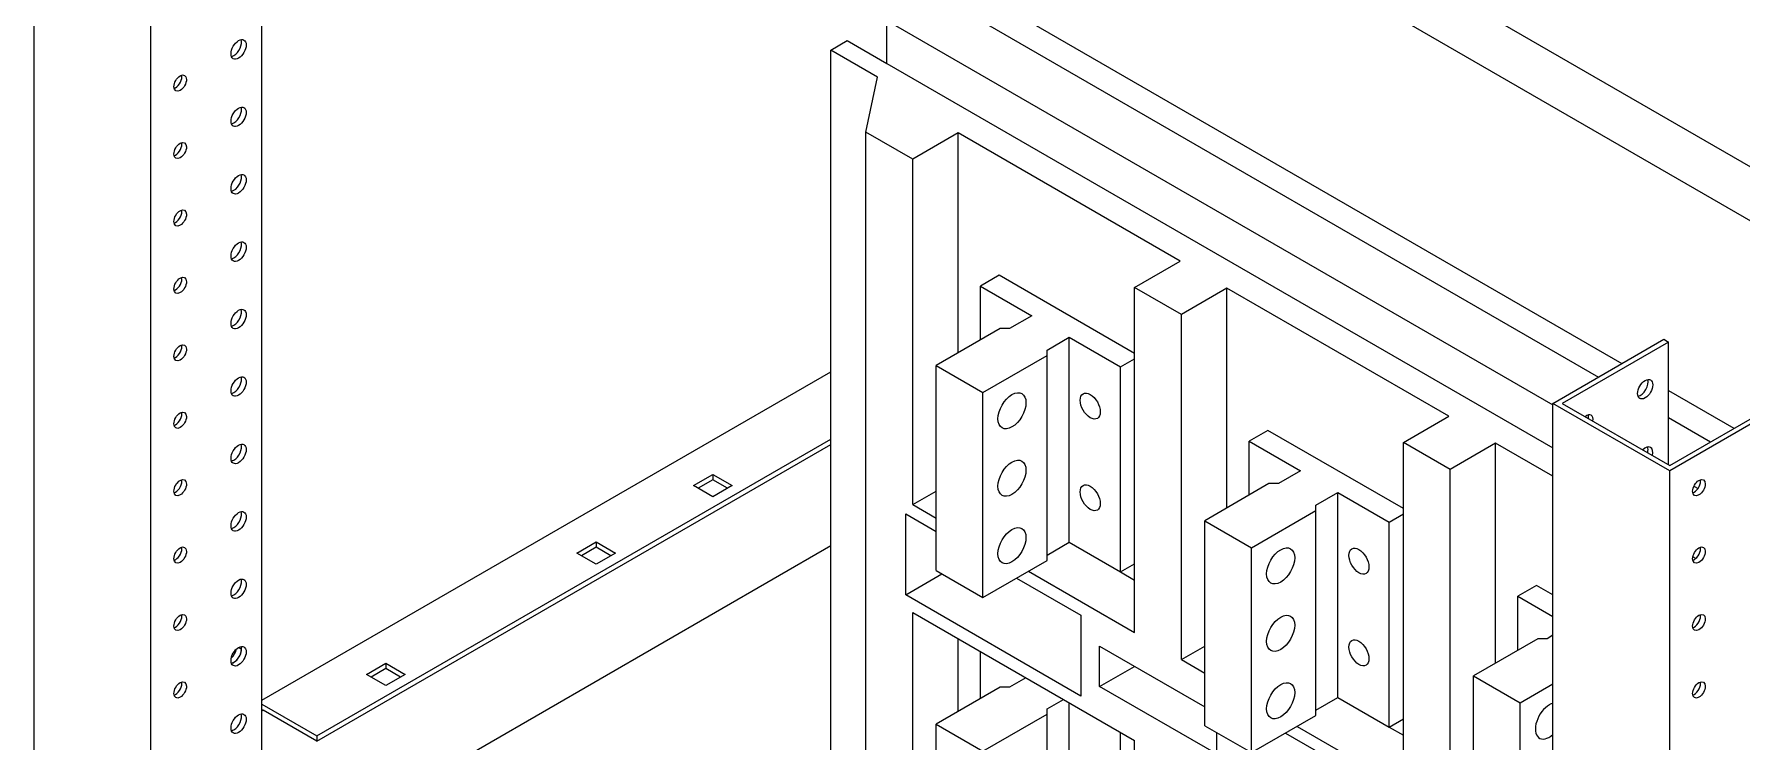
# Model space of a CAD drawing. Header units: millimetres. Extents: x -116965 to 323937, y 291661 to 566926.
# Drawn here: x -25926.7 to -25631.4, y 313908.6 to 314031 of the extents above; entities that cross this region are included whole.
import ezdxf

# ---------------------------------------------------------------- set-up
doc = ezdxf.new("R2010")
doc.units = ezdxf.units.MM
doc.layers.add('ALPHA', color=255, linetype='Continuous')

msp = doc.modelspace()

# ---------------------------------------------------------------- linework, layer by layer
at = {"layer": 'ALPHA'}
for p, q in [((-25926.729425, 313652.207901), (-25926.729425, 314118.777375)), ((-25887.333476, 313838.252479), (-25887.333476, 314118.194163)), ((-25906.526375, 313640.543664), (-25906.526375, 314107.113138)), ((-25755.811615, 314080.751963), (-25573.580096, 313975.540547)), ((-25759.852225, 314073.753421), (-25577.620706, 313968.542004)), ((-25759.852225, 314036.194578), (-25652.169964, 313974.024196)), ((-25779.247154, 314025.93005), (-25779.247154, 314033.395161)), ((-25779.247154, 314033.395161), (-25664.089764, 313966.909011)), ((-25761.87253, 314032.695307), (-25656.210574, 313971.691348)), ((-25788.944618, 314028.262897), (-25786.116191, 314029.89589)), ((-25786.116191, 314029.89589), (-25779.247154, 314025.93005)), ((-25788.944618, 313892.95775), (-25788.944618, 314028.262897)), ((-25780.863398, 314023.597202), (-25788.944618, 314028.262897)), ((-25782.883703, 314014.032528), (-25780.863398, 314023.597202)), ((-25779.247154, 314025.93005), (-25664.089764, 313959.4439)), ((-25782.883703, 313896.457021), (-25782.883703, 314014.032528)), ((-25774.802483, 314009.366833), (-25782.883703, 314014.032528)), ((-25766.923293, 314013.915886), (-25774.802483, 314009.366833)), ((-25766.923293, 313975.890474), (-25766.923293, 314013.915886)), ((-25728.537496, 313991.753836), (-25766.923293, 314013.915886)), ((-25774.802483, 313949.645941), (-25774.802483, 314009.366833)), ((-25736.416686, 313987.204783), (-25728.537496, 313991.753836)), ((-25759.852225, 313989.304346), (-25763.084713, 313987.438068)), ((-25736.416686, 313975.773831), (-25759.852225, 313989.304346)), ((-25763.084713, 313987.438068), (-25754.195371, 313982.305804)), ((-25763.084713, 313978.106679), (-25763.084713, 313987.438068)), ((-25736.416686, 313927.483891), (-25736.416686, 313987.204783)), ((-25728.335466, 313982.539089), (-25736.416686, 313987.204783)), ((-25720.456276, 313987.088141), (-25728.335466, 313982.539089)), ((-25720.456276, 313949.062729), (-25720.456276, 313987.088141)), ((-25682.070479, 313964.926091), (-25720.456276, 313987.088141)), ((-25754.195371, 313982.305804), (-25758.033951, 313980.089599)), ((-25728.335466, 313922.818196), (-25728.335466, 313982.539089)), ((-25759.650195, 313980.089599), (-25770.761873, 313973.674269)), ((-25758.033951, 313980.089599), (-25759.650195, 313980.089599)), ((-25751.568974, 313976.357043), (-25747.730395, 313978.573248)), ((-25751.568974, 313975.423904), (-25751.568974, 313976.357043)), ((-25747.730395, 313978.573248), (-25738.841052, 313973.440984)), ((-25747.730395, 313943.113968), (-25747.730395, 313978.573248)), ((-25664.089764, 313967.142296), (-25644.896866, 313978.223321)), ((-25644.088744, 313977.756752), (-25662.47352, 313967.142296)), ((-25644.896866, 313978.223321), (-25644.088744, 313977.756752)), ((-25644.088744, 313956.52784), (-25644.088744, 313977.756752)), ((-25770.761873, 313973.674269), (-25762.680652, 313969.008574)), ((-25770.761873, 313938.214989), (-25770.761873, 313973.674269)), ((-25762.680652, 313969.008574), (-25751.568974, 313975.423904)), ((-25751.568974, 313939.964624), (-25751.568974, 313975.423904)), ((-25738.841052, 313973.440984), (-25736.416686, 313974.840692)), ((-25738.841052, 313937.981704), (-25738.841052, 313973.440984)), ((-25887.333476, 313915.819654), (-25788.944618, 313972.624487)), ((-25762.680652, 313933.549294), (-25762.680652, 313969.008574)), ((-25644.088744, 313969.358501), (-25632.775035, 313962.826528)), ((-25689.949669, 313960.377039), (-25682.070479, 313964.926091)), ((-25664.089764, 313500.572821), (-25664.089764, 313967.142296)), ((-25643.886713, 313955.478059), (-25664.089764, 313967.142296)), ((-25662.47352, 313967.142296), (-25643.886713, 313956.411198)), ((-25644.088744, 313964.692806), (-25636.815645, 313960.493681)), ((-25643.886713, 313956.411198), (-25625.501937, 313967.025654)), ((-25624.693815, 313966.559084), (-25643.886713, 313955.478059)), ((-25713.385208, 313962.476601), (-25716.617696, 313960.610323)), ((-25689.949669, 313948.946087), (-25713.385208, 313962.476601)), ((-25877.838042, 313909.637608), (-25788.944618, 313960.96025)), ((-25877.838042, 313908.704469), (-25788.944618, 313960.027112)), ((-25716.617696, 313960.610323), (-25707.728354, 313955.478059)), ((-25716.617696, 313951.278934), (-25716.617696, 313960.610323)), ((-25689.949669, 313900.656146), (-25689.949669, 313960.377039)), ((-25681.868449, 313955.711344), (-25689.949669, 313960.377039)), ((-25673.989259, 313960.260396), (-25681.868449, 313955.711344)), ((-25673.989259, 313922.234984), (-25673.989259, 313960.260396)), ((-25664.089764, 313954.54492), (-25673.989259, 313960.260396)), ((-25681.868449, 313895.990451), (-25681.868449, 313955.711344)), ((-25812.703406, 313952.911927), (-25809.3497, 313954.84819)), ((-25809.3497, 313950.975664), (-25812.703406, 313952.911927)), ((-25809.3497, 313953.915051), (-25811.895284, 313952.445358)), ((-25809.3497, 313954.84819), (-25805.995993, 313952.911927)), ((-25809.3497, 313954.84819), (-25809.3497, 313953.915051)), ((-25806.804115, 313952.445358), (-25809.3497, 313953.915051)), ((-25805.995993, 313952.911927), (-25809.3497, 313950.975664)), ((-25713.183178, 313953.261854), (-25724.294856, 313946.846524)), ((-25711.566933, 313953.261854), (-25713.183178, 313953.261854)), ((-25707.728354, 313955.478059), (-25711.566933, 313953.261854)), ((-25643.886713, 313488.908584), (-25643.886713, 313955.478059)), ((-25639.701752, 313952.828586), (-25638.980301, 313952.412056)), ((-25774.802483, 313949.645941), (-25770.761873, 313951.978788)), ((-25705.101957, 313949.529298), (-25701.263378, 313951.745503)), ((-25701.263378, 313951.745503), (-25692.374035, 313946.613239)), ((-25701.263378, 313916.286223), (-25701.263378, 313951.745503)), ((-25776.014666, 313948.012948), (-25770.761873, 313944.980246)), ((-25776.014666, 313934.015863), (-25776.014666, 313948.012948)), ((-25774.802483, 313949.645941), (-25770.761873, 313947.313093)), ((-25724.294856, 313946.846524), (-25716.213635, 313942.180829)), ((-25724.294856, 313911.387244), (-25724.294856, 313946.846524)), ((-25716.213635, 313942.180829), (-25705.101957, 313948.596159)), ((-25705.101957, 313948.596159), (-25705.101957, 313949.529298)), ((-25705.101957, 313913.136879), (-25705.101957, 313948.596159)), ((-25692.374035, 313946.613239), (-25689.949669, 313948.012948)), ((-25692.374035, 313911.153959), (-25692.374035, 313946.613239)), ((-25887.333476, 313885.725923), (-25788.944618, 313942.530756)), ((-25832.906457, 313941.24769), (-25829.552751, 313943.183953)), ((-25829.552751, 313939.311427), (-25832.906457, 313941.24769)), ((-25829.552751, 313942.250815), (-25832.098335, 313940.781121)), ((-25829.552751, 313943.183953), (-25829.552751, 313942.250815)), ((-25829.552751, 313943.183953), (-25826.199044, 313941.24769)), ((-25827.007166, 313940.781121), (-25829.552751, 313942.250815)), ((-25826.199044, 313941.24769), (-25829.552751, 313939.311427)), ((-25751.568974, 313940.897763), (-25747.730395, 313943.113968)), ((-25747.730395, 313943.113968), (-25738.841052, 313937.981704)), ((-25716.213635, 313906.721549), (-25716.213635, 313942.180829)), ((-25770.761873, 313938.214989), (-25762.680652, 313933.549294)), ((-25762.680652, 313933.549294), (-25751.568974, 313939.964624)), ((-25754.801462, 313938.098346), (-25736.416686, 313927.483891)), ((-25738.841052, 313937.981704), (-25736.416686, 313939.381412)), ((-25738.841052, 313937.981704), (-25736.416686, 313936.581995)), ((-25639.39099, 313940.285077), (-25639.897154, 313940.57731)), ((-25776.014666, 313934.015863), (-25769.75172, 313937.631777)), ((-25756.821767, 313936.931923), (-25745.710089, 313930.516592)), ((-25666.918191, 313935.648856), (-25670.150679, 313933.782579)), ((-25664.089764, 313934.015863), (-25666.918191, 313935.648856)), ((-25745.710089, 313916.519508), (-25776.014666, 313934.015863)), ((-25670.150679, 313933.782579), (-25664.089764, 313930.283308)), ((-25670.150679, 313924.451189), (-25670.150679, 313933.782579)), ((-25774.802483, 313903.789395), (-25774.802483, 313930.983162)), ((-25774.802483, 313930.983162), (-25736.416686, 313908.821112)), ((-25745.710089, 313930.516592), (-25745.710089, 313916.519508)), ((-25766.923293, 313913.836734), (-25766.923293, 313926.434109)), ((-25666.716161, 313926.434109), (-25677.827838, 313920.018779)), ((-25665.099916, 313926.434109), (-25666.716161, 313926.434109)), ((-25664.089764, 313927.017321), (-25665.099916, 313926.434109)), ((-25891.374086, 313924.917759), (-25890.86901, 313924.626153)), ((-25763.084713, 313916.052939), (-25763.084713, 313924.217904)), ((-25742.477601, 313925.151043), (-25724.294856, 313914.65323)), ((-25742.477601, 313918.152501), (-25742.477601, 313925.151043)), ((-25728.335466, 313922.818196), (-25724.294856, 313925.151043)), ((-25869.271949, 313920.252064), (-25865.918242, 313922.188327)), ((-25865.918242, 313918.3158), (-25869.271949, 313920.252064)), ((-25865.918242, 313921.255188), (-25868.463827, 313919.785494)), ((-25865.918242, 313922.188327), (-25865.918242, 313921.255188)), ((-25865.918242, 313922.188327), (-25862.564536, 313920.252064)), ((-25863.372658, 313919.785494), (-25865.918242, 313921.255188)), ((-25862.564536, 313920.252064), (-25865.918242, 313918.3158)), ((-25742.477601, 313918.152501), (-25736.416686, 313921.651772)), ((-25728.335466, 313922.818196), (-25724.294856, 313920.485349)), ((-25759.650195, 313918.035859), (-25770.761873, 313911.620529)), ((-25758.033951, 313918.035859), (-25759.650195, 313918.035859)), ((-25755.205523, 313919.668852), (-25758.033951, 313918.035859)), ((-25722.27455, 313906.488264), (-25742.477601, 313918.152501)), ((-25677.827838, 313920.018779), (-25669.746618, 313915.353084)), ((-25677.827838, 313884.559499), (-25677.827838, 313920.018779)), ((-25669.746618, 313915.353084), (-25664.089764, 313918.619071)), ((-25887.333476, 313915.1198), (-25877.838042, 313909.637608)), ((-25751.568974, 313914.303303), (-25748.740547, 313915.936296)), ((-25751.568974, 313913.370164), (-25751.568974, 313914.303303)), ((-25747.730395, 313881.060228), (-25747.730395, 313915.353084)), ((-25705.101957, 313914.070018), (-25701.263378, 313916.286223)), ((-25701.263378, 313916.286223), (-25692.374035, 313911.153959)), ((-25669.746618, 313879.893804), (-25669.746618, 313915.353084)), ((-25887.333476, 313914.186661), (-25887.131446, 313914.070018)), ((-25887.333476, 313913.953376), (-25887.131446, 313914.070018)), ((-25877.838042, 313908.704469), (-25887.131446, 313914.070018)), ((-25770.761873, 313911.620529), (-25762.680652, 313906.954834)), ((-25770.761873, 313904.621986), (-25770.761873, 313911.620529)), ((-25762.680652, 313906.954834), (-25751.568974, 313913.370164)), ((-25751.568974, 313905.205198), (-25751.568974, 313913.370164)), ((-25724.294856, 313911.387244), (-25716.213635, 313906.721549)), ((-25716.213635, 313906.721549), (-25705.101957, 313913.136879)), ((-25692.374035, 313911.153959), (-25689.949669, 313912.553667)), ((-25877.838042, 313909.637608), (-25877.838042, 313908.704469)), ((-25738.841052, 313875.927964), (-25738.841052, 313910.22082)), ((-25736.416686, 313869.629276), (-25736.416686, 313908.821112)), ((-25722.27455, 313910.22082), (-25722.27455, 313906.488264)), ((-25710.35475, 313910.104178), (-25699.041042, 313903.572205)), ((-25708.334445, 313911.270601), (-25689.949669, 313900.656146)), ((-25692.374035, 313911.153959), (-25689.949669, 313909.754251))]:
    msp.add_line(p, q, dxfattribs=at)
for centre, major_axis, start_param, end_param in [((-25891.374086, 314028.37954), (0.928571, 1.608333), 2.3561944902, 8.6393797974), ((-25892.182208, 314028.846109), (0.928571, 1.608333), 3.926990817, 5.8329886172), ((-25892.182208, 314028.846109), (0.928571, 1.608333), 3.5917893435, 3.926990817), ((-25901.475612, 314022.547421), (0.771429, 1.336153), 2.3561944902, 8.6393797974), ((-25902.283734, 314023.013991), (0.771429, 1.336153), 3.926990817, 5.7318997087), ((-25902.283734, 314023.013991), (0.771429, 1.336153), 3.692878252, 3.926990817), ((-25891.374086, 314016.715303), (0.928571, 1.608333), 2.3561944902, 8.6393797974), ((-25892.182208, 314017.181872), (0.928571, 1.608333), 3.926990817, 5.8329886172), ((-25892.182208, 314017.181872), (0.928571, 1.608333), 3.5917893435, 3.926990817), ((-25901.475612, 314010.883184), (0.771429, 1.336153), 2.3561944902, 8.6393797974), ((-25902.283734, 314011.349754), (0.771429, 1.336153), 3.926990817, 5.7318997087), ((-25902.283734, 314011.349754), (0.771429, 1.336153), 3.692878252, 3.926990817), ((-25891.374086, 314005.051066), (0.928571, 1.608333), 2.3561944902, 8.6393797974), ((-25892.182208, 314005.517635), (0.928571, 1.608333), 3.926990817, 5.8329886172), ((-25892.182208, 314005.517635), (0.928571, 1.608333), 3.5917893435, 3.926990817), ((-25901.475612, 313999.218947), (0.771429, 1.336153), 2.3561944902, 8.6393797974), ((-25902.283734, 313999.685517), (0.771429, 1.336153), 3.926990817, 5.7318997087), ((-25902.283734, 313999.685517), (0.771429, 1.336153), 3.692878252, 3.926990817), ((-25891.374086, 313993.386829), (0.928571, 1.608333), 2.3561944902, 8.6393797974), ((-25892.182208, 313993.853398), (0.928571, 1.608333), 3.926990817, 5.8329886172), ((-25892.182208, 313993.853398), (0.928571, 1.608333), 3.5917893435, 3.926990817), ((-25901.475612, 313987.554711), (0.771429, 1.336153), 2.3561944902, 8.6393797974), ((-25902.283734, 313988.02128), (0.771429, 1.336153), 3.926990817, 5.7318997087), ((-25902.283734, 313988.02128), (0.771429, 1.336153), 3.692878252, 3.926990817), ((-25891.374086, 313981.722592), (0.928571, 1.608333), 2.3561944902, 8.6393797974), ((-25892.182208, 313982.189162), (0.928571, 1.608333), 3.926990817, 5.8329886172), ((-25892.182208, 313982.189162), (0.928571, 1.608333), 3.5917893435, 3.926990817), ((-25901.475612, 313975.890474), (0.771429, 1.336153), 2.3561944902, 8.6393797974), ((-25902.283734, 313976.357043), (0.771429, 1.336153), 3.926990817, 5.7318997087), ((-25902.283734, 313976.357043), (0.771429, 1.336153), 3.692878252, 3.926990817), ((-25891.374086, 313970.058355), (0.928571, 1.608333), 2.3561944902, 8.6393797974), ((-25892.182208, 313970.524925), (0.928571, 1.608333), 3.926990817, 5.8329886172), ((-25648.129354, 313969.591786), (0.928571, 1.608333), 2.3561944902, 8.6393797974), ((-25648.937476, 313970.058355), (0.928571, 1.608333), 3.5917893435, 5.8329886172), ((-25892.182208, 313970.524925), (0.928571, 1.608333), 3.5917893435, 3.926990817), ((-25757.62989, 313965.85923), (1.714286, 2.96923), 2.3561944902, 8.6393797974), ((-25744.093845, 313966.675727), (-1.228571, 2.127948), 0.7853981634, 7.0685834706), ((-25901.475612, 313964.226237), (0.771429, 1.336153), 2.3561944902, 8.6393797974), ((-25902.283734, 313964.692806), (0.771429, 1.336153), 3.926990817, 5.7318997087), ((-25658.230879, 313963.759667), (0.771429, 1.336153), 5.2636745788, 7.3026960355), ((-25659.039001, 313964.226237), (0.771429, 1.336153), 5.2636745788, 5.7318997087), ((-25902.283734, 313964.692806), (0.771429, 1.336153), 3.692878252, 3.926990817), ((-25891.374086, 313958.394118), (0.928571, 1.608333), 2.3561944902, 8.6393797974), ((-25892.182208, 313958.860688), (0.928571, 1.608333), 3.926990817, 5.8329886172), ((-25648.129354, 313957.927549), (0.928571, 1.608333), 5.1625856703, 7.403784944), ((-25648.937476, 313958.394118), (0.928571, 1.608333), 5.1625856703, 5.8329886172), ((-25892.182208, 313958.860688), (0.928571, 1.608333), 3.5917893435, 3.926990817), ((-25757.62989, 313954.194993), (1.714286, 2.96923), 2.3561944902, 8.6393797974), ((-25901.475612, 313952.562), (0.771429, 1.336153), 2.3561944902, 8.6393797974), ((-25902.283734, 313953.028569), (0.771429, 1.336153), 3.926990817, 5.7318997087), ((-25744.093845, 313950.812364), (-1.228571, 2.127948), 0.7853981634, 7.0685834706), ((-25638.83595, 313952.562), (0.771429, 1.336153), 2.3561944902, 8.6393797974), ((-25639.644072, 313953.028569), (0.771429, 1.336153), 3.926990817, 5.7318997087), ((-25902.283734, 313953.028569), (0.771429, 1.336153), 3.692878252, 3.926990817), ((-25639.644072, 313953.028569), (0.771429, 1.336153), 3.692878252, 3.926990817), ((-25891.374086, 313946.729881), (0.928571, 1.608333), 2.3561944902, 8.6393797974), ((-25892.182208, 313947.196451), (0.928571, 1.608333), 3.926990817, 5.8329886172), ((-25892.182208, 313947.196451), (0.928571, 1.608333), 3.5917893435, 3.926990817), ((-25757.62989, 313942.530756), (1.714286, 2.96923), 2.3561944902, 8.6393797974), ((-25901.475612, 313940.897763), (0.771429, 1.336153), 2.3561944902, 8.6393797974), ((-25902.283734, 313941.364333), (0.771429, 1.336153), 3.926990817, 5.7318997087), ((-25711.162872, 313939.031485), (1.714286, 2.96923), 2.3561944902, 8.6393797974), ((-25697.626828, 313939.847982), (-1.228571, 2.127948), 0.7853981634, 7.0685834706), ((-25638.83595, 313940.897763), (0.771429, 1.336153), 2.3561944902, 8.6393797974), ((-25639.644072, 313941.364333), (0.771429, 1.336153), 3.926990817, 5.7318997087), ((-25902.283734, 313941.364333), (0.771429, 1.336153), 3.692878252, 3.926990817), ((-25639.644072, 313941.364333), (0.771429, 1.336153), 3.692878252, 3.926990817), ((-25891.374086, 313935.065645), (0.928571, 1.608333), 2.3561944902, 8.6393797974), ((-25892.182208, 313935.532214), (0.928571, 1.608333), 3.926990817, 5.8329886172), ((-25892.182208, 313935.532214), (0.928571, 1.608333), 3.5917893435, 3.926990817), ((-25901.475612, 313929.233526), (0.771429, 1.336153), 2.3561944902, 8.6393797974), ((-25902.283734, 313929.700096), (0.771429, 1.336153), 3.926990817, 5.7318997087), ((-25711.162872, 313927.367248), (1.714286, 2.96923), 2.3561944902, 8.6393797974), ((-25638.83595, 313929.233526), (0.771429, 1.336153), 2.3561944902, 8.6393797974), ((-25639.644072, 313929.700096), (0.771429, 1.336153), 3.926990817, 5.7318997087), ((-25902.283734, 313929.700096), (0.771429, 1.336153), 3.692878252, 3.926990817), ((-25697.626828, 313923.98462), (-1.228571, 2.127948), 0.7853981634, 7.0685834706), ((-25639.644072, 313929.700096), (0.771429, 1.336153), 3.692878252, 3.926990817), ((-25891.374086, 313923.401408), (0.928571, 1.608333), 2.3561944902, 8.6393797974), ((-25892.99033, 313924.334547), (0.928571, 1.608333), 4.1973738484, 5.2274041124), ((-25892.182208, 313923.867977), (0.928571, 1.608333), 3.5917893435, 5.4977871438), ((-25892.182208, 313923.867977), (0.928571, 1.608333), 3.926990817, 5.8329886172), ((-25892.182208, 313923.867977), (0.928571, 1.608333), 3.5917893435, 3.926990817), ((-25901.475612, 313917.569289), (0.771429, 1.336153), 2.3561944902, 8.6393797974), ((-25902.283734, 313918.035859), (0.771429, 1.336153), 3.926990817, 5.7318997087), ((-25711.162872, 313915.703011), (1.714286, 2.96923), 2.3561944902, 8.6393797974), ((-25638.83595, 313917.569289), (0.771429, 1.336153), 2.3561944902, 8.6393797974), ((-25639.644072, 313918.035859), (0.771429, 1.336153), 3.926990817, 5.7318997087), ((-25902.283734, 313918.035859), (0.771429, 1.336153), 3.692878252, 3.926990817), ((-25664.695855, 313912.20374), (1.714286, 2.96923), 0.7853981634, 4.1796710721), ((-25664.695855, 313912.20374), (1.714286, 2.96923), 0.5327179083, 0.7853981634), ((-25639.644072, 313918.035859), (0.771429, 1.336153), 3.692878252, 3.926990817), ((-25891.374086, 313911.737171), (0.928571, 1.608333), 2.3561944902, 8.6393797974), ((-25892.182208, 313912.20374), (0.928571, 1.608333), 3.926990817, 5.8329886172), ((-25892.182208, 313912.20374), (0.928571, 1.608333), 3.5917893435, 3.926990817)]:
    msp.add_ellipse(centre, major_axis=major_axis, ratio=0.5773502692, start_param=start_param, end_param=end_param, dxfattribs=at)

doc.saveas('drawing.dxf')
